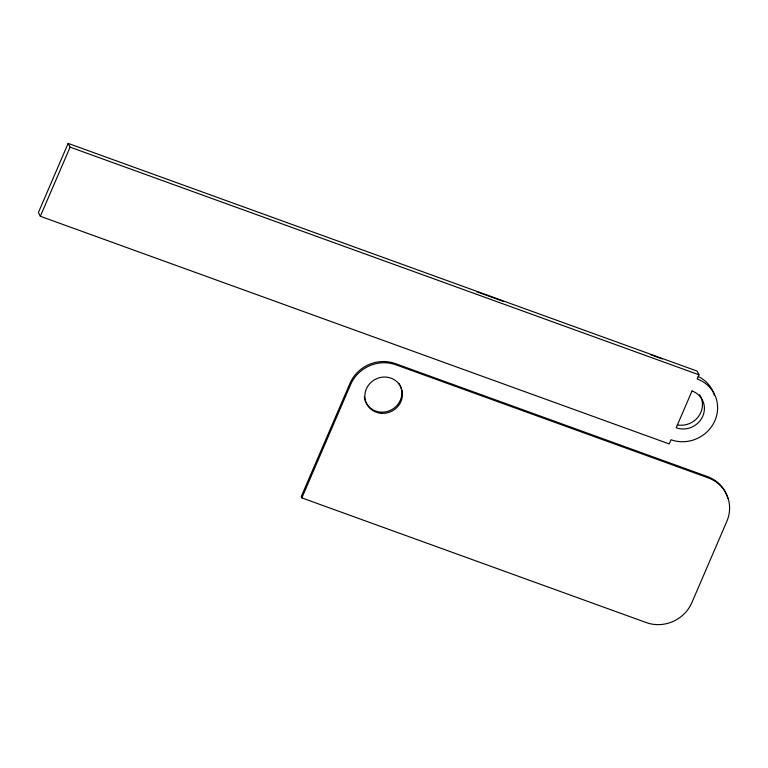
<?xml version="1.0" encoding="UTF-8"?>
<svg xmlns="http://www.w3.org/2000/svg" width="768" height="768" viewBox="0 0 768 768"><rect width="100%" height="100%" fill="white"/><g stroke="black" fill="none" stroke-linecap="round" stroke-linejoin="round"><path stroke-width="1.15" d="M68.15 143.395L38.4 212.534L40.339 216.278L669.226 443.942L671.03 439.747A33.907 31.939 -27.4 0 0 714.95 420.538A33.907 31.939 -27.4 0 0 697.181 378.989L698.986 374.803L697.046 371.059L68.15 143.395L70.099 147.139L698.986 374.803M40.339 216.278L70.099 147.139M301.853 497.894L350.602 384.614A34.963 32.938 -27.4 0 1 395.894 364.8L708.182 477.85A35.558 33.494 -27.4 0 1 726.816 521.414L691.872 602.602A35.222 33.187 -27.4 0 1 646.243 622.57L301.853 497.894L301.21 496.666L349.968 383.386A34.963 32.938 -27.4 0 1 395.251 363.571L707.549 476.621A35.558 33.494 -27.4 0 1 727.843 498.374M476.899 291.811L503.309 301.373M650.813 354.768L662.333 358.944M698.198 376.483A33.907 31.939 -27.4 0 1 714.432 395.405M699.562 394.704A20.554 19.363 -27.4 0 1 698.496 416.496A20.554 19.363 -27.4 0 1 677.27 424.867M398.746 383.28A19.037 17.933 -27.4 0 1 392.294 409.334A19.037 17.933 -27.4 0 1 366.086 402.672M365.587 401.606A19.037 17.933 -27.4 0 1 364.358 397.085M692.035 390.96L676.186 427.786A20.554 19.363 -27.4 0 0 702.797 416.141A20.554 19.363 -27.4 0 0 692.035 390.96M381.053 413.309A19.037 17.933 -27.4 0 0 401.098 387.581A19.037 17.933 -27.4 0 0 368.832 384.739A19.037 17.933 -27.4 0 0 381.053 413.309"/></g></svg>
